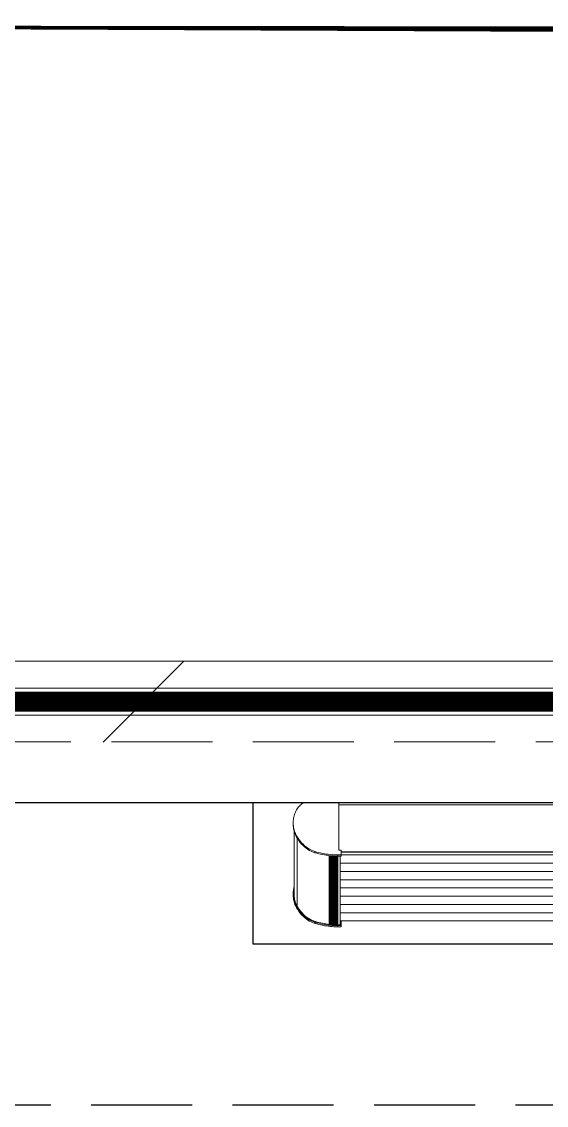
# Model space of a CAD drawing. Extents: x 5031545 to 5313844, y -886381 to -283477.
# Drawn here: x 5166124 to 5167422, y -856181 to -853497 of the extents above; entities that cross this region are included whole.
import ezdxf

# ---------------------------------------------------------------- set-up
doc = ezdxf.new("R2010")
doc.units = 0
doc.header["$LTSCALE"] = 1000
doc.header["$MEASUREMENT"] = 0
doc.linetypes.add('CENTER2', pattern=[1.125, 0.75, -0.125, 0.125, -0.125])
doc.linetypes.add('DASH', pattern=[0.35, 0.25, -0.1])
doc.layers.get('0').update_dxf_attribs({"linetype": 'CONTINUOUS'})
for name, color, linetype in [('SHTLN', 4, 'CONTINUOUS'), ('WIRE-接地', 2, 'CONTINUOUS'), ('卫生间', 6, 'CONTINUOUS'), ('看线', 185, 'CONTINUOUS')]:
    doc.layers.add(name, color=color, linetype=linetype)
for name, color, linetype, lineweight in [('平面-栏杆', 56, 'CONTINUOUS', 15), ('平面-看线', 252, 'CONTINUOUS', 15), ('平面-空调预留孔', 252, 'CONTINUOUS', 15)]:
    doc.layers.add(name, color=color, linetype=linetype, lineweight=lineweight)

# ---------------------------------------------------------------- blocks, each defined once
blk = doc.blocks.new('gdgdgdrgdfsfs')
at = {"layer": '平面-空调预留孔', "color": 252}
for p, q in [((703030.0219369142, 763961.6244854556), (701455.0161532944, 763961.6244854556)), ((703030.0219369142, 763849.2168715373), (703030.0219369142, 763967.556136444)), ((703030.0219369142, 763967.556136444), (703111.7217067434, 763967.556136444)), ((703140.2106977052, 763739.3306756737), (703140.2106977052, 763896.4468192458)), ((703132.4913251596, 763710.1177988369), (703132.4913251596, 763879.0040662766)), ((703134.3819207915, 763885.1245922574), (703134.3819207915, 763882.0559880002)), ((703023.8575307161, 763845.1939183886), (701461.1805594924, 763845.1939183886)), ((703023.8575307161, 763844.8870580018), (701461.1805594924, 763844.8870580018)), ((703023.8575307161, 763837.7879658407), (701461.1805594924, 763837.7879658407)), ((703023.8575307161, 763834.6960804195), (703023.8575307161, 763849.2168715373)), ((703023.8575307161, 763849.2168715373), (703030.0219369142, 763849.2168715373)), ((703032.3335892155, 763837.764684614), (703023.8575307161, 763837.764684614)), ((703023.8575307161, 763834.6960804195), (703032.3335892155, 763834.6960804195)), ((703026.1691830175, 763664.5855840994), (703026.1691830175, 763834.6960804195)), ((703032.3335892155, 763664.5855840994), (703032.3335892155, 763837.764684614)), ((703032.7086586568, 763664.5855840994), (703032.7086586568, 763834.6960804195)), ((703035.0203109581, 763664.6307980407), (703035.0203109581, 763834.7412943607)), ((703037.3017256565, 763664.6691911938), (703037.3017256565, 763834.7796875138)), ((703039.6126174352, 763664.741522972), (703039.6126174352, 763834.8506242295)), ((703041.8952494145, 763664.8562618785), (703041.8952494145, 763834.965363136)), ((703044.2044671141, 763664.9723371229), (703044.2044671141, 763835.0814383805)), ((703046.4892309695, 763665.1413087554), (703046.4892309695, 763835.2476107893)), ((703048.795858996, 763665.3347203997), (703048.795858996, 763835.4410224337)), ((703051.0836718313, 763665.52655435), (703051.0836718313, 763835.6328564466)), ((703053.3867916225, 763665.7958880085), (703053.3867916225, 763835.8979743002)), ((703088.5974793264, 763846.2866275816), (703088.5974793264, 763843.2180233242)), ((703026.1691830175, 763817.3306042496), (701458.868907151, 763817.3306042496)), ((703026.1691830175, 763796.8732426586), (701458.868907151, 763796.8732426586)), ((703026.1691830175, 763776.4158810694), (701458.868907151, 763776.4158810694)), ((703026.1691830175, 763755.9585195428), (701458.868907151, 763755.9585195428)), ((703026.1691830175, 763735.5011579519), (701458.868907151, 763735.5011579519)), ((703026.1691830175, 763715.0437963627), (701458.868907151, 763715.0437963627)), ((703134.3819207915, 763706.9681897063), (703134.3819207915, 763710.036793901)), ((703026.1691830175, 763694.5864347718), (701458.868907151, 763694.5864347718)), ((703026.1691830175, 763674.1290731807), (701458.868907151, 763674.1290731807)), ((703023.8575307161, 763659.608282063), (703023.8575307161, 763674.1290731807)), ((703023.8575307161, 763674.1290731807), (703026.1691830175, 763674.1290731807)), ((703032.3335892155, 763662.6768862577), (703023.8575307161, 763662.6768862577)), ((703023.8575307161, 763659.608282063), (703032.3335892155, 763659.608282063)), ((703025.3986322656, 763672.2203754017), (703025.3986322656, 763664.5855840994)), ((703026.1691830175, 763672.2203754017), (703025.3986322656, 763672.2203754017)), ((703026.1691830175, 763669.6632051885), (703025.3986322656, 763669.6632051885)), ((703025.3986322656, 763664.5855840994), (703032.3335892155, 763664.5855840994)), ((703032.3335892155, 763659.608282063), (703032.3335892155, 763662.6768862577)), ((703088.5974793264, 763668.1302249697), (703088.5974793264, 763671.1988292251))]:
    blk.add_line(p, q, dxfattribs=at)
for points, knots in [([(703111.7217067434, 763967.556136444), (703112.7854991246, 763967.556136444), (703114.9156457037, 763967.3179450457), (703118.0042782442, 763966.2581743486), (703119.9358647249, 763965.1009812369), (703120.8502763936, 763964.420418592)], [0, 0, 0, 0, 4.088364264423198, 8.16804429723128, 12.23142376274969, 12.23142376274969, 12.23142376274969, 12.23142376274969]), ([(703120.8502763936, 763964.420418592), (703123.8290285286, 763962.2034440129), (703129.3880046662, 763956.8896017245), (703136.0160153224, 763946.7058250699), (703140.5564656886, 763934.881150261), (703142.3027468212, 763924.6603191514), (703142.5217554995, 763918.6574020842), (703142.5217743514, 763916.9820445568)], [0, 0, 0, 0, 13.23670799771586, 26.36726207504698, 39.40147981775156, 52.37043501428492, 57.39198820013285, 57.39198820013285, 57.39198820013285, 57.39198820013285]), ([(703142.5217743514, 763916.9820445568), (703142.5218041977, 763914.3295016165), (703142.1178386142, 763907.338213166), (703139.7345655162, 763896.3032136299), (703136.3817345151, 763888.6449191788), (703134.3819207859, 763885.1245922574)], [0, 0, 0, 0, 7.950473396558044, 20.93050460915072, 33.98437332911379, 33.98437332911379, 33.98437332911379, 33.98437332911379]), ([(703134.3819207859, 763882.0559879984), (703136.3817345237, 763885.5763149349), (703139.7345654897, 763893.2346094088), (703142.1178386204, 763904.2696089264), (703142.5218041977, 763911.2608973586), (703142.5217743514, 763913.9134402977)], [0, 0, 0, 0, 13.05386877603348, 26.033899930169, 33.98437332312811, 33.98437332312811, 33.98437332312811, 33.98437332312811]), ([(703133.2601080236, 763883.2000708389), (703129.8855484282, 763877.5567157868), (703121.6915670359, 763866.5476299434), (703106.523996461, 763853.7058306646), (703094.6825529712, 763848.1579513128), (703088.5974793264, 763846.2866275816)], [0, 0, 0, 0, 21.31453508062334, 45.20609783378507, 69.2554547194475, 69.2554547194475, 69.2554547194475, 69.2554547194475]), ([(703089.2295832925, 763843.4158586306), (703095.0936031637, 763845.2831949921), (703106.7050065733, 763850.7912276853), (703122.2115128711, 763863.9178357632), (703130.7512127485, 763875.6647531143), (703134.3819207859, 763882.0559879984)], [0, 0, 0, 0, 23.22119368121156, 47.11275646790276, 70.8123568036171, 70.8123568036171, 70.8123568036171, 70.8123568036171]), ([(703088.5974793264, 763846.2866275816), (703082.46782204, 763844.4015931835), (703070.0815321803, 763841.2475190823), (703051.2709465378, 763838.3991063174), (703038.6448043701, 763837.7646846122), (703032.3335892041, 763837.7646846122)], [0, 0, 0, 0, 24.22555983069663, 48.47275325863512, 72.72799987066381, 72.72799987066381, 72.72799987066381, 72.72799987066381]), ([(703032.3335892041, 763834.6960804176), (703038.6451990802, 763834.6960804176), (703051.2714589317, 763835.3305476828), (703070.0820352798, 763838.1790370073), (703082.4679353663, 763841.3330237735), (703088.5974793264, 763843.2180233207)], [0, 0, 0, 0, 24.25676356073658, 48.5028879250098, 72.72799986857964, 72.72799986857964, 72.72799986857964, 72.72799986857964]), ([(703140.2154218953, 763759.4417926348), (703141.3056536894, 763755.4038674841), (703142.3052127701, 763749.5165737257), (703142.5217555021, 763743.5696037253), (703142.5217743514, 763741.8942461985)], [0, 0, 0, 0, 12.80764122123172, 17.82919440521907, 17.82919440521907, 17.82919440521907, 17.82919440521907]), ([(703133.1215237053, 763711.1351060537), (703135.052378343, 763714.534042395), (703138.2894409846, 763721.9265177635), (703140.3451095696, 763731.4482335066), (703140.8141391913, 763736.9926437135), (703140.8876965039, 763738.3803859262)], [0, 0, 0, 0, 12.60373532944708, 25.13617921378381, 29.30525780684964, 29.30525780684964, 29.30525780684964, 29.30525780684964]), ([(703142.5217743514, 763741.8942461985), (703142.5218041977, 763739.2417032595), (703142.1178386137, 763732.2504148097), (703139.7345655165, 763721.215415274), (703136.3817345151, 763713.5571208224), (703134.3819207859, 763710.036793901)], [0, 0, 0, 0, 7.950473392959111, 20.93050460723481, 33.98437332719788, 33.98437332719788, 33.98437332719788, 33.98437332719788]), ([(703134.3819207859, 763706.9681897063), (703136.3817345151, 763710.4885166277), (703139.7345655172, 763718.1468110794), (703142.1178386076, 763729.1818105954), (703142.5218041977, 763736.1730990243), (703142.5217743514, 763738.8256419431)], [0, 0, 0, 0, 13.05386871996307, 26.03389993435097, 33.9843732668248, 33.9843732668248, 33.9843732668248, 33.9843732668248]), ([(703140.2106946739, 763739.3317102983), (703140.21066189, 763735.7945220293), (703139.698463636, 763729.5484193077), (703138.3092525953, 763723.5563229432), (703137.5566556591, 763721.0475922892)], [0, 0, 0, 0, 10.60202298853756, 18.65854823458893, 18.65854823458893, 18.65854823458893, 18.65854823458893]), ([(703140.980692666, 763741.8940254834), (703140.9806744652, 763743.5116120654), (703140.8594560684, 763746.8285096604), (703140.4885556304, 763750.1155405575), (703140.2350525912, 763751.7816417527)], [0, 0, 0, 0, 4.848396190425915, 9.93635421409015, 9.93635421409015, 9.93635421409015, 9.93635421409015]), ([(703088.2261005137, 763673.051276593), (703094.1930173831, 763674.886263934), (703105.804621144, 763680.3265357947), (703120.7384916865, 763692.9702925789), (703128.814300359, 763703.8511712984), (703132.1547678113, 763709.4715082081)], [0, 0, 0, 0, 23.58237905550175, 47.01002798982086, 68.1901801935525, 68.1901801935525, 68.1901801935525, 68.1901801935525]), ([(703133.2601080236, 763708.1122724843), (703129.8855484277, 763702.4689174311), (703121.6915670387, 763691.4598315824), (703106.5239964596, 763678.6180323092), (703094.6825529712, 763673.0701529565), (703088.5974793264, 763671.1988292251)], [0, 0, 0, 0, 21.31453508449925, 45.20609783573401, 69.2554547213564, 69.2554547213564, 69.2554547213564, 69.2554547213564]), ([(703089.2295832925, 763668.3280602705), (703095.093603164, 763670.1953966321), (703106.7050065692, 763675.703429332), (703122.2115128946, 763688.8300373977), (703130.7512127408, 763700.576954809), (703134.3819207859, 763706.9681897063)], [0, 0, 0, 0, 23.22119368185914, 47.11275646752261, 70.81235685300805, 70.81235685300805, 70.81235685300805, 70.81235685300805]), ([(703053.27325866, 763665.7586676369), (703058.8025780979, 763666.3794394592), (703070.3845342165, 763668.2008265316), (703081.8349155444, 763671.1019862981), (703087.7772889647, 763672.913843572)], [0, 0, 0, 0, 21.33156878071077, 44.80609867577529, 44.80609867577529, 44.80609867577529, 44.80609867577529]), ([(703088.5974793264, 763671.1988292251), (703082.4679353661, 763669.313829678), (703070.0820352808, 763666.159842896), (703051.2714589301, 763663.3113536099), (703038.6451990809, 763662.6768862577), (703032.3335892041, 763662.6768862577)], [0, 0, 0, 0, 24.22511194463585, 48.47123630890908, 72.72799987195314, 72.72799987195314, 72.72799987195314, 72.72799987195314]), ([(703032.3335892041, 763659.608282063), (703038.6448043694, 763659.608282063), (703051.2709465397, 763660.2427036702), (703070.0815321798, 763663.0911164789), (703082.46782204, 763666.245190568), (703088.5974793264, 763668.130224966)], [0, 0, 0, 0, 24.25524660943408, 48.50244003759106, 72.7279998679248, 72.7279998679248, 72.7279998679248, 72.7279998679248])]:
    blk.add_open_spline(points, degree=3, knots=knots, dxfattribs=at)
for points in [[(703134.3819207859, 763885.1245922574), (703134.0141704797, 763884.4772313314), (703133.6401608514, 763883.8356420851), (703133.2601080236, 763883.2000708389)], [(703088.5974793264, 763843.2180233207), (703088.8083855403, 763843.2828826606), (703089.019090174, 763843.3488292836), (703089.2295832925, 763843.4158586306)], [(703140.2325285957, 763749.2429147173), (703140.6015835707, 763746.8203021373), (703140.8358688462, 763744.3575151402), (703140.9315556104, 763741.892170232)], [(703140.8876965039, 763738.3803859262), (703140.9496694615, 763739.5495761633), (703140.980705858, 763740.7221380479), (703140.980692666, 763741.8940254834)], [(703132.1547678113, 763709.4715082081), (703132.481679948, 763710.0215379421), (703132.8039802245, 763710.5761255778), (703133.1215237053, 763711.1351060537)], [(703134.3819207859, 763710.036793901), (703134.01417048, 763709.3894329754), (703133.6401608512, 763708.74784373), (703133.2601080236, 763708.1122724843)], [(703087.7772889647, 763672.913843572), (703087.9269273069, 763672.95946899), (703088.0765312966, 763673.0052800393), (703088.2261005137, 763673.051276593)], [(703032.3335892041, 763664.5855840994), (703037.0270065893, 763664.5855840994), (703041.7224379433, 763664.7622682195), (703046.4077861456, 763665.1150042021)], [(703046.4077861456, 763665.1150042021), (703047.176969442, 763665.1729120911), (703047.9459442706, 763665.2355679576), (703048.7146570645, 763665.302969419)], [(703048.7146570645, 763665.302969419), (703049.4775366071, 763665.3698594165), (703050.2401755659, 763665.4414248322), (703051.0025215063, 763665.5176634898)], [(703051.0025215063, 763665.5176634898), (703051.0446816504, 763665.5218797302), (703051.0868409278, 763665.5261102379), (703051.1289993264, 763665.5303550744)], [(703051.1289993264, 763665.5303550744), (703051.8440114597, 763665.6023479607), (703052.5587789523, 763665.6784536378), (703053.27325866, 763665.7586676369)], [(703088.5974793264, 763668.130224966), (703088.6499259961, 763668.1463537368), (703088.7023601236, 763668.1625497086), (703088.7547815538, 763668.1788128226)], [(703088.7547815538, 763668.1788128226), (703088.9131651511, 763668.2279494209), (703089.0714338045, 763668.2776991979), (703089.2295832925, 763668.3280602705)]]:
    blk.add_open_spline(points, degree=3, dxfattribs=at)
blk = doc.blocks.new('BFBTCSD')
at = {"layer": '卫生间', "color": 252, "linetype": 'DASH'}
blk.add_lwpolyline([(706816.5764145522, 673857.1717473625), (705216.5636133447, 673857.171747351), (705216.5636133533, 672657.1717476447), (684016.5915057282, 672657.1717470805), (684016.5915057282, 673857.1717473298), (681416.5793612655, 673857.1717472282), (681416.5793609418, 683557.1717473555), (683216.5792870072, 683557.1717473478), (683216.5799416204, 684557.1717415778), (689716.5812359976, 684557.1717831371), (689716.5788299534, 689157.1715729473), (698116.5806222568, 689157.1698435326), (698116.5806186114, 684657.1700917176), (697816.5782375892, 684657.169929029), (697816.5782375892, 683557.1718128157), (699116.5757606748, 683557.1718128176), (699116.57576521, 684557.1717789109), (706016.5764158695, 684557.1717868814), (706016.5764158714, 683557.1712656841), (706816.5788106135, 683557.1717473582)], dxfattribs=at)
blk = doc.blocks.new('$TelecSys$00000008')
blk.add_line((0.4000000000014552, 0.3999999999996362), (-0.4000000000014552, -0.3999999999996362))

msp = doc.modelspace()

# ---------------------------------------------------------------- linework, layer by layer
at = {"color": 252, "linetype": 'DASH', "ltscale": 0.8, "const_width": 20}
msp.add_lwpolyline([(5175986.105239499, -854720.8027740493), (5175236.093450145, -854720.802579008), (5175236.093450145, -855320.8025685966), (5170256.102830331, -855320.8025684026), (5170256.102830331, -854720.8025789596), (5169506.102506169, -854720.8027739951), (5169506.102506169, -853520.8025685707), (5163336.099871279, -853520.802568506), (5163336.099871272, -854120.8025685407), (5160406.099206003, -854120.8025685295), (5160406.09988283, -846140.8025457286), (5162206.099845127, -846140.8035692812), (5162206.09919043, -845140.8025300647)], dxfattribs=at)
at = {"layer": 'WIRE-接地', "color": 2, "linetype": 'CENTER2', "const_width": 50}
msp.add_lwpolyline([(5176602.686996333, -854589.0817730539), (5175103.086715339, -854589.0817730539), (5175103.086715339, -855180.3495110497), (5170399.343518985, -855180.3495110497), (5170399.343518985, -854579.1728142463), (5168899.223682553, -854579.1728142463), (5168899.223682553, -855180.980232045), (5163951.512097269, -855180.980232045), (5163951.512097269, -853384.1888975427), (5163198.869246308, -853384.1888975427), (5163198.869246308, -853982.4609581791), (5160549.522471376, -853982.4609581791), (5160549.522471376, -846298.9347941652), (5160554.614114663, -846298.7854128778)], dxfattribs=at)
at = {"layer": '平面-栏杆', "color": 252}
for points in [[(5168696.102830302, -855147.4692364377), (5164196.099218057, -855147.4692352319)], [(5168696.102830302, -855214.1359031044), (5164196.099218057, -855214.1359019012)]]:
    msp.add_lwpolyline(points, dxfattribs=at)
at = {"layer": '平面-看线', "color": 252}
msp.add_lwpolyline([(5168696.102830301, -855080.8025697712), (5164196.099218057, -855080.8025685626)], dxfattribs=at)
at = {"layer": '平面-看线', "color": 252, "linetype": 'DASH'}
msp.add_lwpolyline([(5168696.102830302, -855280.8025697712), (5164196.099218057, -855280.80256857)], dxfattribs=at)
at = {"layer": '看线', "color": 252, "ltscale": 0.5}
for points in [[(5164246.111993947, -855430.8026668977), (5168696.10179142, -855430.8104310059)], [(5166696.101789963, -855430.8104310059), (5166696.101789712, -855780.8104324813), (5168696.10179142, -855780.8104274182), (5168696.10179142, -855430.8104310059)]]:
    msp.add_lwpolyline(points, dxfattribs=at)

# ---------------------------------------------------------------- block references
msp.add_blockref('BFBTCSD', (4478129.520518806, -1528837.974315905))
at = {"layer": 'SHTLN', "color": 6, "xscale": 250, "yscale": 250, "zscale": 250, "rotation": 180}
msp.add_blockref('$TelecSys$00000008', (5166425.367889911, -855180.980232045), dxfattribs=at)
at = {"layer": '平面-空调预留孔', "color": 252, "xscale": -1}
msp.add_blockref('gdgdgdrgdfsfs', (5869938.62085029, -1619398.36656745), dxfattribs=at)

doc.saveas('drawing.dxf')
